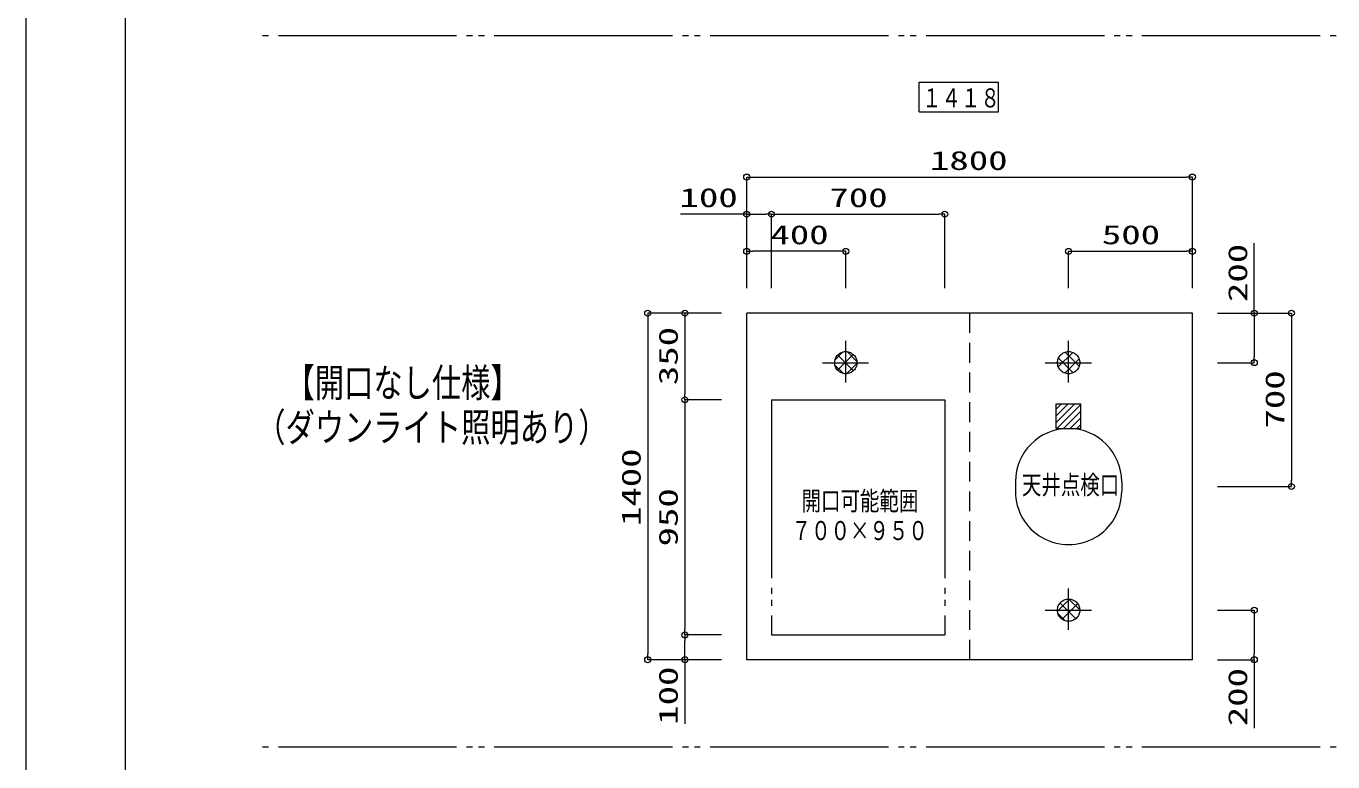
# Model space of a CAD drawing. Units: millimetres on the paper. Extents: x -305 to 305, y -152 to 152.
# Drawn here: x -301 to -169.1, y -79.2 to -4.8 of the extents above; entities that cross this region are included whole.
import ezdxf
from ezdxf.enums import TextEntityAlignment as Align

# ---------------------------------------------------------------- set-up
doc = ezdxf.new("R2010")
doc.units = ezdxf.units.MM
for name, pattern in [('DASHED2', [3, 2, -1]), ('LONG_CHAIN', [21, 18, -1, 1, -1]), ('LONG_DOUBLE_CHAIN', [21.8, 18, -1, 0.6, -0.6, 0.6, -1])]:
    doc.linetypes.add(name, pattern=pattern)
for name, color, linetype, lineweight in [('0-0_0', 7, 'Continuous', 9), ('0-1_VIEW0004', 7, 'Continuous', 9), ('0-3_図面枠', 3, 'Continuous', 9), ('0-4_DEFPOINTS', 7, 'Continuous', 9)]:
    doc.layers.add(name, color=color, linetype=linetype, lineweight=lineweight)
doc.styles.add('ＭＳ ゴシック', font='')
doc.styles.get('ＭＳ ゴシック').set_extended_font_data('MS Gothic')

# ---------------------------------------------------------------- blocks, each defined once
blk = doc.blocks.new('_ORIGIN')
at = {"layer": '0-0_0'}
blk.add_line((0, 0), (-1, 0), dxfattribs=at)
blk.add_circle((0, 0), 0.5, dxfattribs=at)

msp = doc.modelspace()

# ---------------------------------------------------------------- linework, layer by layer
at = {"layer": '0-0_0'}
for p, q in [((-219.336, -38.534), (-218.556, -37.754)), ((-219.094, -39.585), (-217.505, -37.997)), ((-217.48, -39.655), (-219.07, -38.065)), ((-217.136, -38.706), (-218.122, -37.72)), ((-196.792, -39.267), (-195.323, -37.798)), ((-194.68, -39.178), (-196.093, -37.765)), ((-218.491, -39.937), (-219.352, -39.076)), ((-218.175, -39.96), (-217.131, -38.915)), ((-195.289, -39.862), (-196.778, -38.374)), ((-196.13, -39.898), (-194.693, -38.461)), ((-196.875, -63.92), (-195.671, -62.715)), ((-195.025, -64.696), (-196.611, -63.11)), ((-196.411, -64.75), (-194.841, -63.179)), ((-194.628, -63.8), (-195.715, -62.713)), ((-196.11, -64.904), (-196.82, -64.195)), ((-195.166, -64.797), (-194.793, -64.424))]:
    msp.add_line(p, q, dxfattribs=at)
at = {"layer": '0-0_0', "color": 2}
for p, q in [((-197.003, -44.894), (-195.109, -43)), ((-197.003, -44.22), (-195.783, -43)), ((-197.003, -43.546), (-196.456, -43)), ((-196.936, -45.5), (-194.503, -43.067)), ((-196.262, -45.5), (-194.503, -43.741)), ((-195.589, -45.5), (-194.503, -44.414)), ((-194.915, -45.5), (-194.503, -45.088))]:
    msp.add_line(p, q, dxfattribs=at)
at = {"layer": '0-1_VIEW0004', "color": 5, "linetype": 'LONG_DOUBLE_CHAIN'}
for p, q in [((91.256, -5.808), (-277.701, -5.808)), ((91.256, -77.683), (-277.701, -77.683))]:
    msp.add_line(p, q, dxfattribs=at)
at = {"layer": '0-1_VIEW0004'}
for p, q in [((-210.832, -13.509), (-210.832, -10.509)), ((-210.832, -10.509), (-202.832, -10.509)), ((-202.832, -13.509), (-202.832, -10.509)), ((-210.832, -13.509), (-202.832, -13.509)), ((-228.253, -31.297), (-228.253, -20.087)), ((-227.653, -20.087), (-183.853, -20.087)), ((-183.253, -31.297), (-183.253, -20.087)), ((-228.253, -23.837), (-234.939, -23.837)), ((-228.253, -31.297), (-228.253, -23.837)), ((-227.653, -23.837), (-226.353, -23.837)), ((-225.753, -31.297), (-225.753, -23.837)), ((-225.753, -31.297), (-225.753, -23.837)), ((-225.153, -23.837), (-208.853, -23.837)), ((-208.253, -31.297), (-208.253, -23.837)), ((-228.253, -31.297), (-228.253, -27.587)), ((-218.853, -27.587), (-227.653, -27.587)), ((-218.253, -31.297), (-218.253, -27.587)), ((-195.753, -31.297), (-195.753, -27.587)), ((-195.153, -27.587), (-183.853, -27.587)), ((-183.253, -31.297), (-183.253, -27.587)), ((-177.002, -33.837), (-177.002, -26.765)), ((-230.793, -33.837), (-238.251, -33.837)), ((-230.793, -33.837), (-234.501, -33.837)), ((-228.253, -68.837), (-228.253, -33.837)), ((-180.713, -33.837), (-173.252, -33.837)), ((-180.713, -33.837), (-177.002, -33.837)), ((-238.251, -34.437), (-238.251, -68.237)), ((-234.501, -34.437), (-234.501, -41.987)), ((-177.002, -34.437), (-177.002, -38.237)), ((-173.252, -34.437), (-173.252, -50.737)), ((-180.713, -38.837), (-177.002, -38.837)), ((-230.793, -42.587), (-234.501, -42.587)), ((-234.501, -43.187), (-234.501, -65.737)), ((-180.713, -51.337), (-173.252, -51.337)), ((-180.713, -63.837), (-177.003, -63.837)), ((-177.003, -64.437), (-177.003, -68.237)), ((-234.502, -68.237), (-234.502, -66.937)), ((-230.793, -66.337), (-234.501, -66.337)), ((-230.793, -68.837), (-238.251, -68.837)), ((-234.502, -68.837), (-234.502, -75.309)), ((-183.253, -68.837), (-228.253, -68.837))]:
    msp.add_line(p, q, dxfattribs=at)
at = {"layer": '0-1_VIEW0004', "linetype": 'DASHED2'}
msp.add_line((-205.753, -33.837), (-205.753, -68.837), dxfattribs=at)
at = {"layer": '0-1_VIEW0004', "color": 6, "linetype": 'LONG_CHAIN'}
for p, q in [((-218.253, -40.826), (-218.253, -36.642)), ((-195.753, -40.826), (-195.753, -36.642)), ((-220.607, -38.837), (-215.954, -38.837)), ((-198.107, -38.837), (-193.454, -38.837)), ((-195.753, -65.826), (-195.753, -61.642)), ((-198.107, -63.837), (-193.454, -63.837))]:
    msp.add_line(p, q, dxfattribs=at)
at = {"layer": '0-1_VIEW0004', "linetype": 'LONG_DOUBLE_CHAIN'}
for p, q in [((-225.753, -42.587), (-208.253, -42.587)), ((-208.253, -42.587), (-208.253, -66.337)), ((-201.115, -50.855), (-201.115, -51.855)), ((-190.39, -50.855), (-190.39, -51.855))]:
    msp.add_line(p, q, dxfattribs=at)
at = {"layer": '0-1_VIEW0004', "color": 2}
for p, q in [((-194.503, -45.5), (-194.503, -43)), ((-197.003, -45.5), (-194.503, -45.5))]:
    msp.add_line(p, q, dxfattribs=at)
at = {"layer": '0-1_VIEW0004'}
for points in [[(-183.253, -68.837), (-183.253, -33.837), (-228.253, -33.837)], [(-180.713, -68.837), (-177.003, -68.837), (-177.003, -75.751)]]:
    msp.add_lwpolyline(points, dxfattribs=at)
at = {"layer": '0-1_VIEW0004', "linetype": 'LONG_DOUBLE_CHAIN'}
msp.add_lwpolyline([(-225.753, -42.587), (-225.753, -66.337), (-208.253, -66.337)], dxfattribs=at)
at = {"layer": '0-1_VIEW0004', "color": 2}
msp.add_lwpolyline([(-197.003, -45.5), (-197.003, -43), (-194.503, -43)], dxfattribs=at)
at = {"layer": '0-1_VIEW0004', "color": 6, "linetype": 'LONG_CHAIN'}
for centre in [(-218.253, -38.837), (-195.753, -38.837), (-195.753, -63.837)]:
    msp.add_circle(centre, 1.125, dxfattribs=at)
at = {"layer": '0-1_VIEW0004', "linetype": 'LONG_DOUBLE_CHAIN'}
for centre, start, end in [((-195.753, -50.855), 89.99998, 179.99996), ((-195.753, -50.855), 0.00002, 89.99998), ((-195.753, -51.855), 179.99996, 0)]:
    msp.add_arc(centre, 5.362, start, end, dxfattribs=at)
at = {"layer": '0-3_図面枠'}
msp.add_lwpolyline([(-291.017, -138.498), (108.983, -138.498), (108.983, 138.502), (-291.017, 138.502)], close=True, dxfattribs=at)
at = {"layer": '0-4_DEFPOINTS'}
msp.add_line((-301.017, -148.498), (-301.017, 148.502), dxfattribs=at)

# ---------------------------------------------------------------- block references
at = {"layer": '0-1_VIEW0004', "xscale": 0.6, "yscale": 0.6}
for p, rotation in [((-228.253, -20.087), 180), ((-228.253, -23.837), 180), ((-225.753, -23.837), 180), ((-228.253, -27.587), 180), ((-195.753, -27.587), 180), ((-238.251, -33.837), 90), ((-234.501, -33.837), 90), ((-177.002, -33.837), 90), ((-173.252, -33.837), 90), ((-177.002, -38.837), 270), ((-234.501, -42.587), 270), ((-234.501, -42.587), 90), ((-173.252, -51.337), 270), ((-177.003, -63.837), 90), ((-234.501, -66.337), 270), ((-234.502, -66.337), 90), ((-238.251, -68.837), 270), ((-234.502, -68.837), 270), ((-177.003, -68.837), 270)]:
    msp.add_blockref('_ORIGIN', p, dxfattribs=dict(at, rotation=rotation))
for p in [(-183.253, -20.087), (-225.753, -23.837), (-208.253, -23.837), (-218.253, -27.587), (-183.253, -27.587)]:
    msp.add_blockref('_ORIGIN', p, dxfattribs=at)

# ---------------------------------------------------------------- texts
at = {"layer": '0-1_VIEW0004', "style": 'ＭＳ ゴシック'}
for s, height, width, p in [('１４１８', 1.921, 0.75, (-210.547, -13.629)), ('1800', 1.921, 1.5, (-209.751, -19.949)), ('100', 1.921, 1.5, (-235.039, -23.699)), ('700', 1.921, 1.5, (-219.902, -23.699)), ('400', 1.921, 1.5, (-225.863, -27.449)), ('500', 1.921, 1.5, (-192.393, -27.449)), ('\u3000【開口なし仕様】', 2.889, 0.75, (-277.778, -43.175)), ('（ダウンライト照明あり）', 2.889, 0.75, (-277.778, -47.671)), ('天井点検口', 1.921, 0.75, (-200.467, -52.708)), ('開口可能範囲', 1.921, 0.75, (-222.717, -54.334)), ('７００×９５０', 1.921, 0.75, (-223.717, -57.331))]:
    msp.add_text(s, height=height, dxfattribs=dict(at, width=width)).set_placement(p, align=Align.BOTTOM_LEFT)
at = {"layer": '0-1_VIEW0004', "style": 'ＭＳ ゴシック', "width": 1.5}
for s, p in [('200', (-177.141, -32.711)), ('350', (-234.64, -41.102)), ('700', (-173.391, -45.486)), ('1400', (-238.39, -55.335)), ('950', (-234.64, -57.397)), ('100', (-234.641, -75.409)), ('200', (-177.142, -75.555))]:
    msp.add_text(s, height=1.921, rotation=90, dxfattribs=at).set_placement(p, align=Align.BOTTOM_LEFT)

doc.saveas('drawing.dxf')
